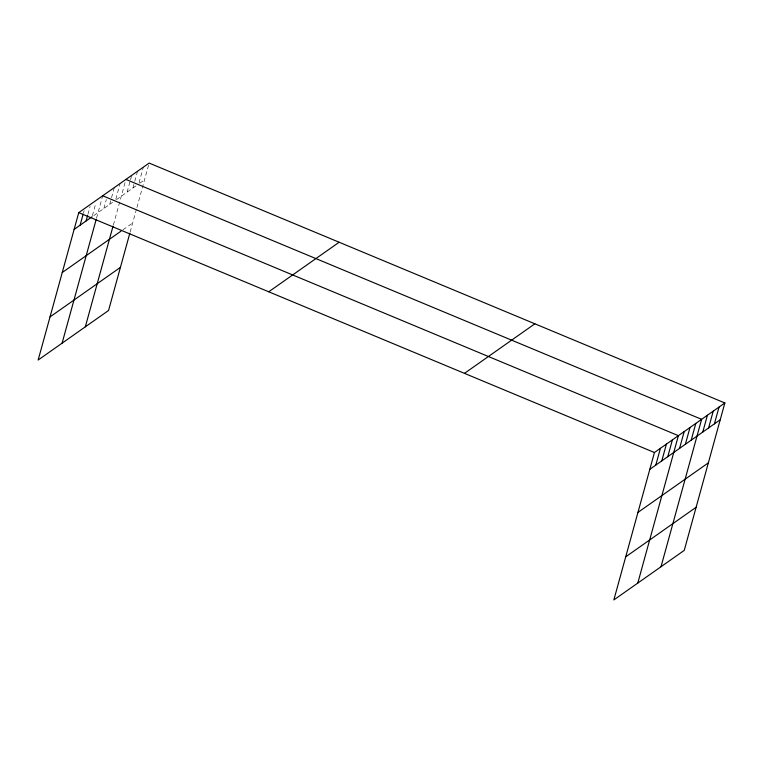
<?xml version="1.0" encoding="UTF-8"?>
<svg xmlns="http://www.w3.org/2000/svg" width="763" height="763" viewBox="0 0 763 763"><rect width="100%" height="100%" fill="white"/><g stroke="black" fill="none" stroke-linecap="round" stroke-linejoin="round"><path stroke-width="0.57" stroke-dasharray="3.81 2.86" d="M83.501 212.887L84.121 210.645M87.945 214.269L90.101 206.439M92.39 215.652L95.785 203.339M96.539 218.094L102.69 195.776M103.873 208.48L106.343 199.524M109.681 204.389L111.226 198.79M111.532 197.674L114.307 187.593M115.795 199.181L120.115 183.511M113.382 224.951L125.924 179.419M127.106 192.123L130.187 180.936M130.502 179.81L131.732 175.337M132.915 188.041L134.46 182.443M134.765 181.317L137.54 171.246M139.028 182.834L143.349 167.164M130.149 232.076L136.31 209.701M136.92 207.498L148.852 164.188M93.792 215.576L112.59 202.348M116.462 199.62L136.787 185.314M139.686 183.273L144.531 179.858M122.977 229.777L132.657 222.968"/><path stroke-width="1.14" d="M724.85 402.969L654.444 452.516L613.843 599.928L684.249 550.381L724.85 402.969L149.157 163.072L78.751 212.619L38.15 360.031L108.556 310.484L129.834 233.211M80.115 225.199L83.196 214.002M86.095 220.984L87.64 215.385M62.089 343.188L96.243 219.191M85.322 326.831L113.077 226.058M655.808 465.096L660.434 448.31M661.788 460.89L666.414 444.095M667.778 456.675L672.403 439.879M637.782 583.085L678.383 435.673L102.69 195.776M679.566 448.377L684.192 431.581M685.374 444.285L690 427.499M691.183 440.203L695.808 423.408M661.016 566.728L701.617 419.326L125.924 179.419M702.799 432.02L707.425 415.234M708.608 427.938L713.233 411.143M714.416 423.846L719.042 407.06M74.125 229.405L92.085 216.778M62.251 272.515L121.04 231.141M50.024 316.922L120.42 267.374M268.729 291.79L339.134 242.243M464.467 373.355L534.873 323.808M649.818 469.312L720.224 419.764M637.954 512.412L708.35 462.864M625.717 556.828L696.123 507.281M78.751 212.619L654.444 452.516"/></g></svg>
